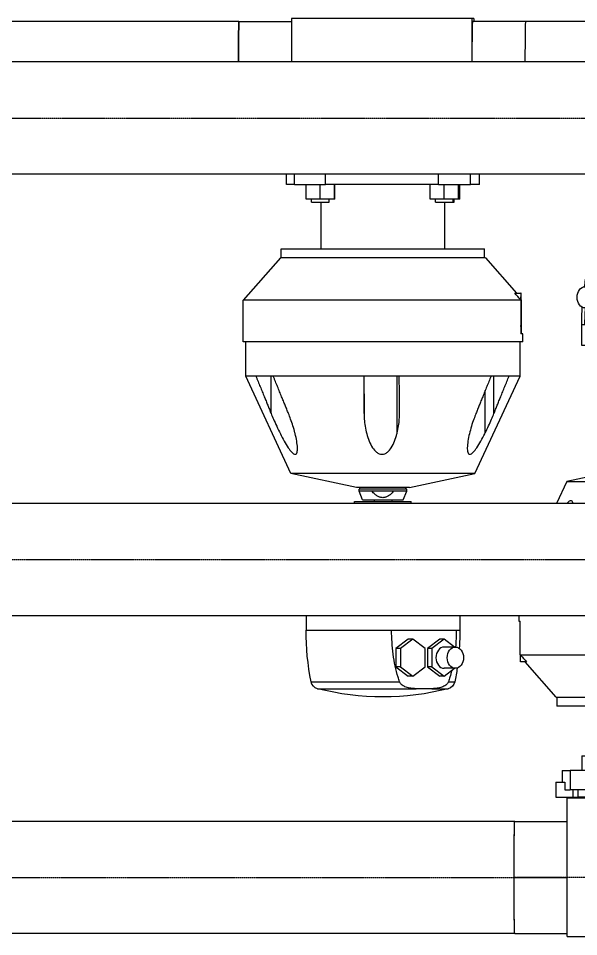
# Model space of a CAD drawing. Header units: millimetres. Extents: x 48717 to 75522, y 76128 to 88842.
# Drawn here: x 61475 to 61792, y 84223 to 84743 of the extents above; entities that cross this region are included whole.
import ezdxf

# ---------------------------------------------------------------- set-up
doc = ezdxf.new("R2010")
doc.units = ezdxf.units.MM
doc.linetypes.add('CENTER2', pattern=[1.125, 0.75, -0.125, 0.125, -0.125])
for name, color, linetype in [('Top (Plan) View2-CENTER', 1, 'CENTER2'), ('Top (Plan) View2-DV20-S1B-001c', 140, 'Continuous'), ('Top (Plan) View2-DV20-S1B-002a', 140, 'Continuous'), ('Top (Plan) View2-DV90-S1B-001c', 120, 'Continuous'), ('Top (Plan) View2-DV90-S1B-002a', 140, 'Continuous')]:
    doc.layers.add(name, color=color, linetype=linetype)

# ---------------------------------------------------------------- blocks, each defined once
blk = doc.blocks.new('*U746')
at = {"layer": 'Top (Plan) View2-CENTER'}
blk.add_line((58260.6236135678, 84436.3954066789), (64006.37388058822, 84436.3499158967), dxfattribs=at)
at = {"layer": 'Top (Plan) View2-DV90-S1B-001c', "color": 0, "linetype": 'ByBlock', "lineweight": -2}
for p, q in [((64006.37413196226, 84468.09991589571), (58260.62361356778, 84468.14540667989)), ((64006.37362921422, 84404.59991589769), (58260.62361356778, 84404.6454066779))]:
    blk.add_line(p, q, dxfattribs=at)
blk = doc.blocks.new('*U883')
at = {"layer": 'Top (Plan) View2-CENTER'}
blk.add_line((60280.28803177024, 84686.25153706872), (64006.43530969995, 84686.25153706872), dxfattribs=at)
at = {"layer": 'Top (Plan) View2-DV20-S1B-001c', "color": 0, "linetype": 'ByBlock', "lineweight": -2}
for p, q in [((64006.43530969995, 84718.00153706872), (60279.97054764404, 84718.00153706872)), ((64006.43530969995, 84654.50153706872), (60279.97054764404, 84654.50153706872))]:
    blk.add_line(p, q, dxfattribs=at)
blk = doc.blocks.new('*U899')
at = {"layer": 'Top (Plan) View2-DV90-S1B-002a', "color": 0, "linetype": 'ByBlock', "lineweight": -2}
blk.add_line((61599.97604456062, 84740.90065305067), (61297.20958071227, 84740.90065305067), dxfattribs=at)
blk.add_ellipse((61297.20958071226, 84709.15065305067), major_axis=(2.197339199482867e-11, 31.75000000000523), ratio=0.009999500037134436, start_param=4.583509545063884e-13, end_param=1.288285310590541, dxfattribs=at)
at = {"layer": 'Top (Plan) View2-DV90-S1B-002a', "color": 0, "linetype": 'ByBlock', "lineweight": -2, "extrusion": (0, 0, -1)}
blk.add_ellipse((61599.9760445606, 84709.15065305066), major_axis=(-2.043176129372054e-11, -31.7500000000056), ratio=0.009999500037072841, start_param=1.853307343003755, end_param=3.14159265359419, dxfattribs=at)
blk = doc.blocks.new('*U900')
at = {"layer": 'Top (Plan) View2-CENTER'}
blk.add_line((61453.10005418536, 84256.47560207371), (61755.55033390754, 84256.47560207371), dxfattribs=at)
at = {"layer": 'Top (Plan) View2-DV20-S1B-002a', "color": 0, "linetype": 'ByBlock', "lineweight": -2}
for p, q in [((61755.86781803375, 84288.22560207371), (61453.10005418538, 84288.22560207371)), ((61755.86781803375, 84224.72560207371), (61453.10005418538, 84224.72560207371))]:
    blk.add_line(p, q, dxfattribs=at)
for centre, major_axis, ratio, start_param, end_param in [((61453.1000541854, 84256.4756020737), (-2.189016512577832e-13, 31.75000000000865), 0.01002803369916815, -6.874500968478969e-13, 1.570796326794624), ((61453.10005418542, 84256.47560207373), (-2.578939288630185e-12, 31.75000000000333), 0.01002803369925626, 1.570796326787068, 3.141592653582378)]:
    blk.add_ellipse(centre, major_axis=major_axis, ratio=ratio, start_param=start_param, end_param=end_param, dxfattribs=at)
at = {"layer": 'Top (Plan) View2-DV20-S1B-002a', "color": 0, "linetype": 'ByBlock', "lineweight": -2, "extrusion": (0, 0, -1)}
for centre, major_axis, ratio, start_param, end_param in [((61755.86781803377, 84256.47560207371), (-2.682104964841208e-12, -31.75000000000333), 0.01002803369925626, 1.570796326786581, 3.141592653582512), ((61755.8678180338, 84256.47560207371), (-3.648360854293531e-13, -31.75000000000351), 0.0100280336991603, -1.145750161413162e-12, 1.570796326794786)]:
    blk.add_ellipse(centre, major_axis=major_axis, ratio=ratio, start_param=start_param, end_param=end_param, dxfattribs=at)
blk = doc.blocks.new('*U901')
at = {"layer": 'Top (Plan) View2-DV90-S1B-002a', "color": 0, "linetype": 'ByBlock', "lineweight": -2}
for p, q in [((61599.97604456064, 84740.90065305066), (61629.6365615718, 84740.90065305066)), ((61629.6365615718, 84742.65065305066), (61629.6365615718, 84718.0015370687)), ((61731.63146195427, 84742.65065305066), (61629.6365615718, 84742.65065305066)), ((61731.63146195427, 84742.65065305066), (61731.63146195427, 84718.0015370687)), ((61732.84140145881, 84742.65065305066), (61731.63146195427, 84742.65065305067)), ((61761.96794516795, 84740.90065305066), (61731.96944505547, 84740.90065305066)), ((61732.84140145881, 84742.65065305066), (61732.84140145881, 84740.90065305066)), ((61626.84247719619, 84648.65065305066), (61626.84247719619, 84654.50153706872)), ((61631.28131146296, 84648.65065305066), (61631.28131146296, 84654.50153706872)), ((61648.95030443092, 84648.65065305066), (61648.95030443092, 84654.50153706872)), ((61712.82769359877, 84648.65065305066), (61712.82769359877, 84654.50153706872)), ((61730.80656875666, 84648.65065305066), (61730.80656875666, 84654.50153706872)), ((61735.92547133722, 84648.65065305066), (61735.92547133722, 84654.50153706872)), ((61631.28131146296, 84648.65065305066), (61626.84247719619, 84648.65065305066)), ((61631.28131146296, 84648.65065305066), (61648.95030443092, 84648.65065305066)), ((61638.01495464108, 84640.25065305067), (61638.01495464108, 84648.65065305066)), ((61645.96836895877, 84640.25065305067), (61645.96836895877, 84648.65065305066)), ((61712.82769359877, 84648.65065305066), (61648.95030443092, 84648.65065305066)), ((61654.01415470107, 84640.25065305067), (61654.01415470107, 84648.65065305066)), ((61654.10652612569, 84640.25065305067), (61654.10652612569, 84648.65065305066)), ((61708.01145490356, 84640.25065305067), (61708.01145490356, 84648.65065305066)), ((61712.82769359877, 84648.65065305066), (61730.80656875666, 84648.65065305066)), ((61715.96486922124, 84640.25065305067), (61715.96486922124, 84648.65065305066)), ((61724.01065496355, 84640.25065305067), (61724.01065496355, 84648.65065305066)), ((61724.10302638816, 84640.25065305067), (61724.10302638816, 84648.65065305066)), ((61724.66062246598, 84640.25065305065), (61724.66062246598, 84648.65065305064)), ((61724.7529938906, 84640.25065305065), (61724.7529938906, 84648.65065305064)), ((61735.92547133722, 84648.65065305066), (61730.80656875667, 84648.65065305066)), ((61645.96836895877, 84640.25065305067), (61638.01495464108, 84640.25065305067)), ((61641.06074038338, 84638.65065305066), (61641.06074038338, 84640.25065305067)), ((61654.01415470107, 84640.25065305067), (61645.96836895877, 84640.25065305067)), ((61651.06049040213, 84638.65065305066), (61651.06049040213, 84640.25065305067)), ((61651.06074038338, 84638.65065305066), (61651.06074038338, 84640.25065305067)), ((61654.10652612569, 84640.25065305067), (61654.01415470107, 84640.25065305067)), ((61715.96486922124, 84640.25065305067), (61708.01145490355, 84640.25065305067)), ((61711.05724064586, 84638.65065305066), (61711.05724064586, 84640.25065305067)), ((61724.01065496355, 84640.25065305067), (61715.96486922124, 84640.25065305067)), ((61721.05699066461, 84638.65065305066), (61721.05699066461, 84640.25065305067)), ((61721.05724064586, 84638.65065305066), (61721.05724064586, 84640.25065305067)), ((61721.70695816704, 84638.65065305066), (61721.70695816704, 84640.25065305067)), ((61721.7072081483, 84638.65065305066), (61721.7072081483, 84640.25065305064)), ((61724.10302638816, 84640.25065305067), (61724.01065496355, 84640.25065305067)), ((61724.66062246598, 84640.25065305065), (61724.10302638816, 84640.25065305065)), ((61724.7529938906, 84640.25065305065), (61724.66062246598, 84640.25065305065)), ((61641.06074038338, 84638.65065305066), (61651.06049040212, 84638.65065305066)), ((61646.38397426584, 84612.15065305066), (61646.38397426584, 84638.65065305066)), ((61651.06049040213, 84638.65065305066), (61651.06074038338, 84638.65065305066)), ((61711.05724064586, 84638.65065305066), (61721.05699066461, 84638.65065305066)), ((61716.38222439708, 84612.15065305066), (61716.38222439708, 84638.65065305066)), ((61716.38397426584, 84612.15065305066), (61716.38397426584, 84638.65065305066)), ((61721.05699066461, 84638.65065305066), (61721.05724064586, 84638.65065305066)), ((61721.05724064586, 84638.6506530507), (61721.70695816704, 84638.6506530507)), ((61721.70695816704, 84638.6506530507), (61721.7072081483, 84638.6506530507)), ((61623.88397426584, 84612.15065305066), (61738.88109948145, 84612.15065305066)), ((61623.88397426584, 84607.15065305066), (61623.88397426584, 84612.15065305066)), ((61738.88109948144, 84612.15065305066), (61738.88397426584, 84612.15065305066)), ((61738.88109948145, 84607.15065305066), (61738.88109948145, 84612.15065305066)), ((61738.88397426584, 84607.15065305066), (61738.88397426584, 84612.15065305066)), ((61623.38397426584, 84607.15065305066), (61602.38397426584, 84583.15065305066)), ((61739.38107448332, 84607.15065305066), (61623.38397426584, 84607.15065305066)), ((61739.38397426584, 84607.15065305066), (61739.38107448332, 84607.15065305066)), ((61739.38107448332, 84607.15065305066), (61756.88019954893, 84587.15065305066)), ((61739.38397426584, 84607.15065305066), (61756.88397426584, 84587.15065305066)), ((61759.42356520452, 84583.15065305066), (61602.38397426584, 84583.15065305066)), ((61602.38397426584, 84559.65065305066), (61602.38397426584, 84583.15065305066)), ((61755.88428176834, 84587.15065305066), (61759.26508030794, 84587.15065305066)), ((61759.49506880875, 84587.15065305066), (61759.26508030789, 84587.15065305066)), ((61759.26508030788, 84587.15065305066), (61759.26508030788, 84583.32985440046)), ((61759.26508030788, 84583.32985440046), (61759.42356520451, 84583.15065305066)), ((61759.42356520452, 84583.15065305066), (61759.42356520452, 84564.15065305066)), ((61759.49506880875, 84583.32985440046), (61759.49506880875, 84587.15065305066)), ((61759.65355370538, 84583.15065305066), (61759.49506880875, 84583.32985440046)), ((61759.49506880875, 84583.32985440046), (61759.49506880875, 84564.15065305066)), ((61759.65355370538, 84564.15065305066), (61759.65355370538, 84583.15065305066)), ((61759.42356520452, 84576.15065305066), (61759.47007005865, 84576.15065305066)), ((61760.38002456207, 84564.15065305066), (61759.42356520451, 84564.15065305066)), ((61760.38397426584, 84564.15065305066), (61760.38002456207, 84564.15065305066)), ((61760.38002456207, 84559.65065305066), (61760.38002456207, 84564.15065305066)), ((61760.38397426584, 84559.65065305066), (61760.38397426584, 84564.15065305066)), ((61760.38002456207, 84559.65065305066), (61602.38397426584, 84559.65065305066)), ((61603.88397426584, 84540.15065305066), (61603.88397426584, 84559.65065305066)), ((61758.88009955644, 84540.15065305066), (61758.88009955644, 84559.65065305066)), ((61758.88397426584, 84540.15065305066), (61758.88397426584, 84559.65065305066)), ((61760.38397426584, 84559.65065305066), (61760.38002456206, 84559.65065305066)), ((61609.53401100098, 84540.15065305066), (61603.88397426584, 84540.15065305066)), ((61629.38397426584, 84485.15065305066), (61603.88397426584, 84540.15065305066)), ((61619.36031461732, 84540.15065305066), (61609.53401100098, 84540.15065305066)), ((61618.11503812038, 84519.104327638), (61618.11503812038, 84540.15065305067)), ((61670.61599134408, 84540.15065305066), (61619.36031461732, 84540.15065305066)), ((61690.61499141908, 84540.15065305066), (61670.61599134408, 84540.15065305066)), ((61670.71450772583, 84519.104327638), (61670.71450772583, 84540.15065305067)), ((61689.42382632113, 84508.01753264657), (61689.42382632113, 84540.15065305066)), ((61742.46595460894, 84540.15065305066), (61690.61499141908, 84540.15065305066)), ((61733.38137446082, 84485.15065305066), (61758.88009955644, 84540.15065305066)), ((61733.38397426584, 84485.15065305066), (61758.88397426584, 84540.15065305066)), ((61752.63865106759, 84540.15065305066), (61742.46595460894, 84540.15065305066)), ((61744.15614032993, 84519.104327638), (61744.15614032993, 84540.15065305067)), ((61758.88009955644, 84540.15065305066), (61752.63865106759, 84540.15065305066)), ((61758.88397426584, 84540.15065305066), (61758.88009955644, 84540.15065305066)), ((61739.16978710098, 84508.01753264657), (61739.16978710098, 84531.96596130112)), ((61733.38137446082, 84485.15065305066), (61629.38397426584, 84485.15065305066)), ((61666.38397426584, 84477.15065305066), (61629.38397426584, 84485.15065305066)), ((61696.38322432208, 84477.15065305066), (61733.38137446082, 84485.15065305066)), ((61696.38397426584, 84477.15065305066), (61733.38397426584, 84485.15065305066)), ((61733.38397426584, 84485.15065305066), (61733.38137446082, 84485.15065305066)), ((61696.38322432208, 84477.15065305066), (61666.38397426584, 84477.15065305066)), ((61694.88329931646, 84476.15065305066), (61667.88397426584, 84476.15065305066)), ((61667.88397426584, 84475.1008267575), (61667.88397426584, 84476.15065305066)), ((61675.07963103669, 84475.1008267575), (61667.88397426584, 84475.1008267575)), ((61669.88397426584, 84470.15065305066), (61667.88397426584, 84475.1008267575)), ((61668.38397426584, 84476.15065305066), (61668.38397426584, 84477.15065305066)), ((61675.07963103669, 84475.1008267575), (61675.07963103669, 84475.15065305066)), ((61687.44832949408, 84475.15065305066), (61675.07963103669, 84475.15065305066)), ((61687.44832949408, 84475.15065305066), (61687.44832949408, 84475.1008267575)), ((61694.88329931646, 84475.1008267575), (61687.44832949408, 84475.1008267575)), ((61692.88339930896, 84470.15065305066), (61694.88329931645, 84475.1008267575)), ((61692.88397426584, 84470.15065305066), (61694.88397426584, 84475.1008267575)), ((61694.38332431459, 84476.15065305066), (61694.38332431459, 84477.15065305066)), ((61694.38397426584, 84476.15065305066), (61694.38397426584, 84477.15065305066)), ((61694.88397426584, 84476.15065305066), (61694.88329931645, 84476.15065305066)), ((61694.88329931646, 84475.1008267575), (61694.88329931646, 84476.15065305066)), ((61694.88397426584, 84475.1008267575), (61694.88329931645, 84475.1008267575)), ((61694.88397426584, 84475.1008267575), (61694.88397426584, 84476.15065305066)), ((61696.38397426584, 84477.15065305066), (61696.38322432208, 84477.15065305066)), ((61665.38397426585, 84469.15065305066), (61681.22398226525, 84469.15065305066)), ((61665.38397426585, 84468.1184501982), (61665.38397426585, 84469.15065305066)), ((61669.88397426584, 84470.15065305066), (61692.88339930896, 84470.15065305066)), ((61676.38397426585, 84470.15065305066), (61676.38397426585, 84469.15065305066)), ((61681.22398226525, 84469.15065305066), (61697.38397426585, 84469.15065305066)), ((61686.38397426585, 84470.15065305066), (61686.38397426585, 84469.15065305066)), ((61692.88339930896, 84470.15065305066), (61692.88397426584, 84470.15065305066)), ((61697.38397426585, 84468.11819684487), (61697.38397426585, 84469.15065305066)), ((61637.88397426585, 84404.61866792172), (61637.88397426585, 84396.35065305067)), ((61724.88397426585, 84404.61797911732), (61724.88397426585, 84396.35065305067)), ((61637.88397426585, 84396.35065305066), (61724.88397426585, 84396.35065305066)), ((61722.84388500715, 84396.15065305066), (61686.28602854788, 84396.15065305066)), ((61695.6819692448, 84391.24295789607), (61688.73006595833, 84386.04680547336)), ((61698.22235088992, 84391.24295789607), (61691.27044760345, 84386.04680547336)), ((61698.22235088992, 84391.24295789607), (61695.6819692448, 84391.24295789607)), ((61705.17425417639, 84386.04680547336), (61698.22235088992, 84391.24295789607)), ((61713.44794431022, 84391.24295789607), (61706.49604102375, 84386.04680547336)), ((61715.98832595534, 84391.24295789607), (61709.03642266887, 84386.04680547336)), ((61715.98832595534, 84391.24295789607), (61713.44794431022, 84391.24295789607)), ((61721.86476606063, 84386.85065305066), (61715.98832595534, 84391.24295789607)), ((61688.73006595834, 84386.04680547336), (61688.73006595834, 84375.65450062795)), ((61691.27044760346, 84386.04680547336), (61688.73006595834, 84386.04680547336)), ((61691.27044760346, 84386.04680547336), (61691.27044760346, 84375.65450062795)), ((61705.17425417639, 84375.65450062795), (61705.17425417639, 84386.04680547336)), ((61706.49604102375, 84386.04680547336), (61706.49604102375, 84375.65450062795)), ((61709.03642266887, 84386.04680547336), (61706.49604102375, 84386.04680547336)), ((61709.03642266887, 84386.04680547336), (61709.03642266887, 84375.65450062795)), ((61722.33928006812, 84386.85065305066), (61715.98832595534, 84386.85065305066)), ((61688.73006595834, 84375.65450062796), (61695.68196924481, 84370.45834820525)), ((61691.27044760346, 84375.65450062796), (61688.73006595834, 84375.65450062796)), ((61691.27044760346, 84375.65450062796), (61698.22235088993, 84370.45834820525)), ((61698.22235088992, 84370.45834820525), (61705.17425417639, 84375.65450062796)), ((61706.49604102375, 84375.65450062795), (61713.44794431022, 84370.45834820524)), ((61709.03642266887, 84375.65450062795), (61706.49604102375, 84375.65450062795)), ((61709.03642266887, 84375.65450062795), (61715.98832595534, 84370.45834820524)), ((61715.98832595534, 84370.45834820525), (61721.86476606062, 84374.85065305066)), ((61722.33928006812, 84374.85065305066), (61715.98832595534, 84374.85065305066)), ((61698.22235088992, 84370.45834820525), (61695.6819692448, 84370.45834820525)), ((61715.98832595534, 84370.45834820525), (61713.44794431022, 84370.45834820525)), ((61640.75425126648, 84367.1471496627), (61690.77913818732, 84367.1471496627)), ((61718.35077536771, 84367.1471496627), (61722.01369726521, 84367.1471496627)), ((61644.42666505958, 84363.2747358696), (61700.08799184814, 84363.2747358696)), ((61709.0419217069, 84363.2747358696), (61718.34128347211, 84363.2747358696))]:
    blk.add_line(p, q, dxfattribs=at)
at = {"layer": 'Top (Plan) View2-DV90-S1B-002a', "color": 0, "linetype": 'ByBlock', "lineweight": -2, "extrusion": (0, 0, -1)}
for centre, radius, start, end in [((-61787.88397426651, 84396.35065305073), 150.0000000006707, 348.7733838517556, 359.9999999999721), ((-61574.88397426465, 84396.35065305071), 150.0000000012005, 180.0000000000222, 183.9054566410657), ((-61574.88397425596, 84396.35065305237), 150.0000000100263, 188.1843435659286, 191.2266161481754), ((-61645.65857536643, 84368.1205997756), 4.999999999955521, 284.263523973858, 348.7733838521927), ((-61717.10937316527, 84368.1205997756), 4.999999999957916, 191.2266161478072, 255.736476026142), ((-61681.38397426585, 84508.65065305062), 149.9999999999564, 255.7364760258946, 284.2635239741055)]:
    blk.add_arc(centre, radius, start, end, dxfattribs=at)
at = {"layer": 'Top (Plan) View2-DV90-S1B-002a', "color": 0, "linetype": 'ByBlock', "lineweight": -2}
for centre, major_axis, ratio, start_param, end_param in [((61599.97604456067, 84709.15065305066), (-3.888447995112152e-15, 31.75000000000002), 0.009999500037497106, -1.243449787580175e-14, 1.28828531058996), ((61731.96944505545, 84709.15065305066), (-3.888447995112144e-15, 31.75), 0.009999500037497106, -1.243449787580175e-14, 1.288285310590034), ((61761.96794516796, 84709.15065305066), (-3.888447995112151e-15, 31.74999999999995), 0.009999500037497108, -1.243449787580175e-14, 1.288285310590307), ((61759.38007455831, 84576.15065305066), (1.035589638583821e-14, 8.999999999999998), 0.00999950003750314, 4.712388980384723, 6.942892900647405), ((61759.38007455834, 84576.15065305066), (-2.488758727240617e-14, 8.999999999999982), 0.009999500037508042, 3.645959887917321, 4.712388980384331), ((61715.98832595534, 84380.85065305066), (-6.167693376346887e-13, 6.000000000000014), 0.7724336984964163, -1.332267629550188e-13, 3.14159265358966)]:
    blk.add_ellipse(centre, major_axis=major_axis, ratio=ratio, start_param=start_param, end_param=end_param, dxfattribs=at)
blk.add_ellipse((61722.33928006815, 84380.85065305066), major_axis=(-6.163532957276017e-13, 6.000000000000011), ratio=0.7724336984964159, dxfattribs=at)
at = {"layer": 'Top (Plan) View2-DV90-S1B-002a', "color": 0, "linetype": 'ByBlock', "lineweight": -2, "extrusion": (0, 0, -1)}
blk.add_ellipse((61704.56495677753, 84508.65065305067), major_axis=(1.242354074163686e-11, -145.4914086810795), ratio=0.772433698496416, start_param=6.243337900034043, end_param=6.323032714325333, dxfattribs=at)
at = {"layer": 'Top (Plan) View2-DV90-S1B-002a', "color": 0, "linetype": 'ByBlock', "lineweight": -2}
for points in [[(61759.26508030788, 84583.32985440046), (61758.13845169446, 84584.60372350347), (61757.01153249505, 84585.87733514499), (61755.8842817683, 84587.15065305066)], [(61722.84388500715, 84396.15065305066), (61722.83799398202, 84393.18722250311), (61722.70126056163, 84390.03284195568), (61722.41281828989, 84386.84989769773)]]:
    blk.add_open_spline(points, degree=3, dxfattribs=at)
for points, weights in [([(61609.53401100098, 84540.15065305066), (61614.11277525176, 84528.90678099998), (61618.11503812038, 84519.104327638)], [1.000619518259455, 1.007555391460283, 1.009871201578199]), ([(61627.94134173673, 84519.104327638), (61623.93907886812, 84528.90678099995), (61619.36031461734, 84540.15065305063)], [1.009871201578605, 1.007555391460586, 1.000619518259502]), ([(61670.61599134408, 84540.15065305066), (61670.66855886083, 84528.906781), (61670.71450772583, 84519.104327638)], [1.00061951825942, 1.007555391459844, 1.00987120157762]), ([(61690.71350780082, 84519.104327638), (61690.66755893583, 84528.90678099995), (61690.61499141908, 84540.15065305063)], [1.009871201578736, 1.007555391460681, 1.000619518259509]), ([(61742.46595460894, 84540.15065305066), (61737.93975787491, 84528.906781), (61733.98344387129, 84519.104327638)], [1.000619518259436, 1.00755539146005, 1.009871201577895]), ([(61744.15614032993, 84519.104327638), (61748.11245433357, 84528.906781), (61752.63865106757, 84540.15065305063)], [1.009871201576177, 1.007555391458757, 1.000619518259355]), ([(61687.44832949408, 84475.1008267575), (61681.26398026538, 84468.08808067282), (61675.07963103669, 84475.1008267575)], [1.016633621765143, 1.143712824485759, 1.016633621765142])]:
    blk.add_rational_spline(points, weights, degree=2, dxfattribs=at)
for points, knots in [([(61618.11503812038, 84519.104327638), (61618.56391907881, 84518.0051232558), (61619.01902954395, 84516.92582495695), (61619.4700435975, 84515.8849297766), (61620.61318283196, 84513.24667912732), (61621.94411073428, 84510.35880846153), (61624.07468009365, 84506.14177765418), (61624.80666533813, 84504.75594628128), (61626.29931265169, 84502.10661948337), (61627.0587090839, 84500.84193747882), (61628.45035871017, 84498.782566533), (61629.14504838467, 84497.84601165635), (61630.16677306852, 84496.7799495574), (61630.50379813015, 84496.4810524005), (61631.14860628005, 84496.05882943765), (61631.45647495535, 84495.93496677616), (61632.01954201738, 84495.93496677616), (61632.24238697435, 84496.05882943765), (61632.59629748525, 84496.4810524005), (61632.72701832161, 84496.7799495574), (61633.00910567924, 84497.84601165635), (61633.04873048307, 84498.782566533), (61632.98217546492, 84500.84193747882), (61632.8346605084, 84502.10661948337), (61632.39597439017, 84504.75594628128), (61632.10269382554, 84506.14177765418), (61631.71720982737, 84507.70392730221), (61631.67792156445, 84507.86063704426), (61631.63801348599, 84508.01753264657)], [-0.3441985258565857, -0.3441985258565857, -0.3441985258565857, -0.3441985258565857, 0, 0, 0, 0.8724048314015871, 0.8724048314015871, 1.308607247102382, 1.308607247102382, 1.744809662803176, 1.744809662803176, 2.088621792376573, 2.088621792376573, 2.260527857163272, 2.260527857163272, 2.43243392194997, 2.43243392194997, 2.60433998673667, 2.60433998673667, 2.776246051523369, 2.776246051523369, 3.120058181096768, 3.120058181096768, 3.556260596797562, 3.556260596797562, 3.992463012498355, 3.992463012498355, 4.041018817417621, 4.041018817417621, 4.041018817417621, 4.041018817417621]), ([(61631.63801348599, 84508.01753264657), (61630.96039289649, 84510.67949808112), (61630.09638736289, 84513.39351736025), (61628.80604630145, 84516.92582495695), (61628.38943118075, 84518.0051232558), (61627.94134173673, 84519.104327638)], [-6.498343732400276, -6.498343732400276, -6.498343732400276, -6.498343732400276, -5.674494705917954, -5.674494705917954, -5.33029618006137, -5.33029618006137, -5.33029618006137, -5.33029618006137]), ([(61670.71450772583, 84519.104327638), (61670.72046212495, 84518.0051232558), (61670.76463999978, 84516.92582495695), (61670.8414374541, 84515.8849297766), (61671.03608811398, 84513.24667912732), (61671.47522364033, 84510.35880846153), (61672.60259205721, 84506.14177765418), (61673.05491465172, 84504.75594628128), (61674.13853930242, 84502.10661948337), (61674.76641167455, 84500.84193747882), (61676.12323275032, 84498.782566533), (61676.87425041434, 84497.84601165635), (61678.20528896568, 84496.7799495574), (61678.68246351805, 84496.4810524005), (61679.70045524741, 84496.05882943765), (61680.24101119661, 84495.93496677616), (61681.38699433079, 84495.93496677616), (61681.92657414637, 84496.05882943765), (61682.94122616098, 84496.4810524005), (61683.41603219201, 84496.7799495574), (61684.73857917327, 84497.84601165635), (61685.48207622, 84498.782566533), (61686.82215605449, 84500.84193747882), (61687.43961642963, 84502.10661948337), (61688.50106797925, 84504.75594628128), (61688.94161978264, 84506.14177765418), (61689.34575347225, 84507.70392730221), (61689.38526106752, 84507.86063704427), (61689.42382632113, 84508.01753264657)], [-0.3441985258565848, -0.3441985258565848, -0.3441985258565848, -0.3441985258565848, 0, 0, 0, 0.8724048314015889, 0.8724048314015889, 1.308607247102383, 1.308607247102383, 1.744809662803176, 1.744809662803176, 2.088621792376573, 2.088621792376573, 2.260527857163272, 2.260527857163272, 2.43243392194997, 2.43243392194997, 2.604339986736671, 2.604339986736671, 2.776246051523371, 2.776246051523371, 3.120058181096772, 3.120058181096772, 3.556260596797564, 3.556260596797564, 3.992463012498357, 3.992463012498357, 4.04101881741762, 4.04101881741762, 4.04101881741762, 4.04101881741762]), ([(61689.42382632113, 84508.01753264657), (61690.07784402488, 84510.67949808112), (61690.45545269723, 84513.39351736027), (61690.68368143277, 84516.92582495695), (61690.717851269, 84518.0051232558), (61690.71350780082, 84519.104327638)], [-6.498343732400275, -6.498343732400275, -6.498343732400275, -6.498343732400275, -5.674494705917953, -5.674494705917953, -5.330296180061368, -5.330296180061368, -5.330296180061368, -5.330296180061368]), ([(61733.98344387129, 84519.104327638), (61733.54051731198, 84518.0051232558), (61733.12958472167, 84516.92582495695), (61732.75536812243, 84515.8849297766), (61731.80687954785, 84513.24667912732), (61730.91508717189, 84510.35880846153), (61729.91188622939, 84506.14177765418), (61729.63222357943, 84504.75594628128), (61729.22320091657, 84502.10661948337), (61729.09167685649, 84500.84193747882), (61729.05684830598, 84498.782566533), (61729.1131762955, 84497.84601165635), (61729.42249016301, 84496.7799495574), (61729.56263965373, 84496.4810524005), (61729.93582323319, 84496.05882943765), (61730.1685105071, 84495.93496677616), (61730.75142657926, 84495.93496677616), (61731.06816143786, 84496.05882943765), (61731.72890294157, 84496.4810524005), (61732.07298813623, 84496.7799495574), (61733.11344775986, 84497.84601165635), (61733.81732000277, 84498.782566533), (61735.22395485541, 84500.84193747882), (61735.98893018707, 84502.10661948337), (61737.48906785492, 84504.75594628128), (61738.22290022294, 84506.14177765418), (61739.01251791073, 84507.70392730221), (61739.09131376892, 84507.86063704426), (61739.16978710098, 84508.01753264657)], [-0.344198525856587, -0.344198525856587, -0.344198525856587, -0.344198525856587, 0, 0, 0, 0.8724048314015853, 0.8724048314015853, 1.30860724710238, 1.30860724710238, 1.744809662803172, 1.744809662803172, 2.088621792376571, 2.088621792376571, 2.260527857163272, 2.260527857163272, 2.43243392194997, 2.43243392194997, 2.60433998673667, 2.60433998673667, 2.776246051523369, 2.776246051523369, 3.120058181096768, 3.120058181096768, 3.556260596797562, 3.556260596797562, 3.992463012498356, 3.992463012498356, 4.041018817417624, 4.041018817417624, 4.041018817417624, 4.041018817417624]), ([(61739.16978710098, 84508.01753264657), (61740.50142539422, 84510.67949808112), (61741.74303960018, 84513.39351736025), (61743.26160939717, 84516.92582495695), (61743.71239435409, 84518.0051232558), (61744.15614032993, 84519.104327638)], [-6.498343732400271, -6.498343732400271, -6.498343732400271, -6.498343732400271, -5.674494705917951, -5.674494705917951, -5.330296180061367, -5.330296180061367, -5.330296180061367, -5.330296180061367]), ([(61690.77913818732, 84367.1471496627), (61690.45589764944, 84368.07535658909), (61690.15971391524, 84368.99479086569), (61688.70675591152, 84373.83784566869), (61687.76501715666, 84378.32379675949), (61686.56443882094, 84387.38583634004), (61686.29436068964, 84391.95923935181), (61686.28602854788, 84396.15065305066)], [12.79697045850665, 12.79697045850665, 12.79697045850665, 12.79697045850665, 13.08191651495934, 13.08191651495934, 14.35562537624656, 14.35562537624656, 15.60936368889497, 15.60936368889497, 15.60936368889497, 15.60936368889497]), ([(61720.25609402599, 84373.64826217356), (61719.93949707618, 84372.35181749026), (61719.59915894495, 84371.09126191022), (61718.9701996398, 84368.99479086569), (61718.67401590558, 84368.07535658909), (61718.35077536771, 84367.1471496627)], [7.367428265985123, 7.367428265985123, 7.367428265985123, 7.367428265985123, 7.757195801752349, 7.757195801752349, 8.042141858205039, 8.042141858205039, 8.042141858205039, 8.042141858205039]), ([(61700.08799184813, 84363.2747358696), (61699.77339816723, 84363.29053341146), (61699.4584399862, 84363.31023138836), (61698.21849929693, 84363.40160358827), (61697.29786703037, 84363.50295792778), (61695.51316565809, 84363.83067696384), (61694.64893264718, 84364.05554390603), (61693.48780998951, 84364.53204797256), (61693.10881015344, 84364.71326738107), (61692.38137099191, 84365.15336484369), (61692.03331674151, 84365.41330888108), (61691.57093087304, 84365.86089307105), (61691.39605832787, 84366.05532469739), (61691.08489272137, 84366.4877768365), (61690.94913488324, 84366.72644228632), (61690.8247145432, 84367.02311963789), (61690.80127788975, 84367.08405517857), (61690.77913818732, 84367.1471496627)], [-3.219769183899571, -3.219769183899571, -3.219769183899571, -3.219769183899571, -3.107535746940061, -3.107535746940061, -2.777198921555216, -2.777198921555216, -2.446862096170369, -2.446862096170369, -2.304123784065978, -2.304123784065978, -2.161385471961587, -2.161385471961587, -2.079892195354188, -2.079892195354188, -1.998398918746788, -1.998398918746788, -1.978617043229544, -1.978617043229544, -1.978617043229544, -1.978617043229544]), ([(61718.35077536771, 84367.1471496627), (61718.32863566528, 84367.08405517855), (61718.30519901184, 84367.02311963789), (61718.1807786718, 84366.72644228632), (61718.04502083366, 84366.4877768365), (61717.73385522717, 84366.05532469739), (61717.55898268199, 84365.86089307105), (61717.09659681352, 84365.41330888108), (61716.74854256312, 84365.15336484367), (61716.02110340159, 84364.71326738107), (61715.64210356551, 84364.53204797256), (61714.48098090786, 84364.05554390603), (61713.61674789694, 84363.83067696384), (61711.83204652466, 84363.50295792778), (61710.91141425811, 84363.40160358827), (61709.67147356883, 84363.31023138836), (61709.3565153878, 84363.29053341146), (61709.0419217069, 84363.2747358696)], [1.978617043229544, 1.978617043229544, 1.978617043229544, 1.978617043229544, 1.998398918746788, 1.998398918746788, 2.079892195354188, 2.079892195354188, 2.161385471961588, 2.161385471961588, 2.304123784065979, 2.304123784065979, 2.446862096170369, 2.446862096170369, 2.777198921555216, 2.777198921555216, 3.107535746940061, 3.107535746940061, 3.21976918389957, 3.21976918389957, 3.21976918389957, 3.21976918389957])]:
    blk.add_open_spline(points, degree=3, knots=knots, dxfattribs=at)
blk = doc.blocks.new('*U902')
at = {"layer": 'Top (Plan) View2-CENTER'}
for p, q in [((61837.9857122416, 84275.97560207368), (61836.8637683374, 84275.97560207371)), ((61836.8637683374, 84275.97560207371), (61836.8637683374, 84256.47560207371)), ((61917.54160150504, 84256.47560207371), (61755.86781803374, 84256.47560207371))]:
    blk.add_line(p, q, dxfattribs=at)
at = {"layer": 'Top (Plan) View2-DV20-S1B-002a', "color": 0, "linetype": 'ByBlock', "lineweight": -2}
for p, q in [((61799.97919052538, 84598.47910546167), (61796.64602473957, 84598.47910546167)), ((61809.13312301569, 84602.35151925476), (61800.31843853267, 84602.35151925476)), ((61874.2330569452, 84602.35151925476), (61817.93803846894, 84602.35151925476)), ((61877.9054707383, 84598.47910546167), (61827.09197095926, 84598.47910546168)), ((61802.19876483172, 84595.16790691913), (61796.42012248033, 84590.77560207371)), ((61809.0349721331, 84589.97175449642), (61802.19876483172, 84595.16790691913)), ((61802.19876483172, 84595.16790691913), (61804.80042696833, 84595.16790691913)), ((61811.63663426971, 84589.97175449642), (61804.80042696834, 84595.16790691913)), ((61819.66907237969, 84595.16790691913), (61812.83286507831, 84589.97175449642)), ((61819.66907237969, 84595.16790691913), (61822.2707345163, 84595.16790691913)), ((61826.50527968106, 84589.97175449642), (61819.66907237969, 84595.16790691913)), ((61829.10694181768, 84589.97175449642), (61822.2707345163, 84595.16790691913)), ((61795.69460949018, 84590.77560207371), (61802.19876483172, 84590.77560207371)), ((61809.0349721331, 84579.579449651), (61809.0349721331, 84589.97175449642)), ((61809.0349721331, 84589.97175449642), (61811.63663426971, 84589.97175449642)), ((61811.63663426971, 84579.579449651), (61811.63663426971, 84589.97175449642)), ((61812.83286507831, 84589.97175449642), (61812.83286507831, 84579.579449651)), ((61826.50527968106, 84589.97175449642), (61829.10694181768, 84589.97175449642)), ((61826.50527968106, 84579.57944965102), (61826.50527968106, 84589.97175449644)), ((61829.10694181768, 84579.579449651), (61829.10694181768, 84589.97175449642)), ((61795.69460949018, 84578.77560207371), (61802.19876483172, 84578.77560207371)), ((61796.42012248033, 84578.77560207371), (61802.19876483172, 84574.3832972283)), ((61802.19876483172, 84574.3832972283), (61809.03497213309, 84579.579449651)), ((61804.80042696834, 84574.3832972283), (61811.63663426971, 84579.579449651)), ((61809.0349721331, 84579.579449651), (61811.63663426971, 84579.579449651)), ((61812.83286507831, 84579.579449651), (61819.66907237969, 84574.3832972283)), ((61819.66907237969, 84574.38329722831), (61826.50527968106, 84579.57944965102)), ((61822.2707345163, 84574.3832972283), (61829.10694181768, 84579.579449651)), ((61826.50527968106, 84579.57944965102), (61829.10694181768, 84579.57944965102)), ((61802.19876483172, 84574.3832972283), (61804.80042696833, 84574.3832972283)), ((61819.66907237969, 84574.38329722831), (61822.2707345163, 84574.38329722831)), ((61880.77357290205, 84569.27560207371), (61793.77574773894, 84569.27560207371)), ((61793.77574773894, 84557.47560207371), (61793.77574773894, 84569.2756020737)), ((61795.56085677457, 84569.47560207371), (61831.51030471007, 84569.47560207373)), ((61880.77574773894, 84569.27560207371), (61880.77357290205, 84569.27560207371)), ((61880.77574773894, 84557.47560207371), (61880.77574773894, 84569.2756020737)), ((61880.77357290205, 84557.47560207371), (61793.77574773894, 84557.47560207371)), ((61799.27574773894, 84531.47560207371), (61797.91314547758, 84557.47560207371)), ((61875.27574773894, 84531.47560207371), (61876.6383500003, 84557.47560207371)), ((61880.77574773894, 84557.47560207371), (61880.77357290205, 84557.47560207371)), ((61875.27384788143, 84531.47560207371), (61799.27574773894, 84531.47560207371)), ((61822.77574773894, 84524.47560207371), (61822.77574773894, 84531.47560207371)), ((61851.77574773894, 84524.47560207371), (61851.77574773894, 84531.47560207371)), ((61875.27574773894, 84531.47560207371), (61875.27384788142, 84531.47560207371)), ((61823.6984842988, 84524.47560207371), (61822.77574773894, 84524.47560207371)), ((61825.85328723633, 84524.47560207371), (61823.69848429879, 84524.47560207371)), ((61823.6984842988, 84524.47560207371), (61823.6984842988, 84514.47560207371)), ((61834.96506802237, 84524.47560207371), (61825.85328723633, 84524.47560207371)), ((61837.1198709599, 84524.47560207371), (61834.96506802237, 84524.47560207371)), ((61839.29969990628, 84524.47560207371), (61837.1198709599, 84524.47560207371)), ((61837.1198709599, 84524.47560207371), (61837.1198709599, 84514.47560207371)), ((61848.51730545366, 84524.47560207371), (61839.29969990628, 84524.47560207371)), ((61850.69713440004, 84524.47560207371), (61848.51730545366, 84524.47560207371)), ((61850.72216040889, 84524.47560207371), (61850.69713440004, 84524.47560207371)), ((61850.69713440004, 84524.47560207371), (61850.69713440004, 84514.47560207371)), ((61851.77574773894, 84524.47560207371), (61850.72216040889, 84524.47560207371)), ((61850.85301117908, 84524.47560207371), (61850.85301117908, 84514.47560207371)), ((61828.55340182667, 84514.47560207371), (61821.27574773894, 84514.47560207371)), ((61821.27574773894, 84514.47560207371), (61821.27574773894, 84496.47560207371)), ((61828.55340182667, 84514.47560207371), (61828.55340182667, 84505.47560207371)), ((61828.55340182667, 84514.47560207371), (61833.52362124275, 84514.47560207371)), ((61837.1198709599, 84514.47560207371), (61833.52362124276, 84514.47560207371)), ((61840.75788773411, 84514.47560207371), (61837.1198709599, 84514.47560207371)), ((61840.75788773411, 84514.47560207371), (61845.72810715019, 84514.47560207371)), ((61853.27574773894, 84514.47560207371), (61845.72810715019, 84514.47560207371)), ((61845.72810715019, 84505.47560207371), (61845.72810715019, 84514.47560207371)), ((61853.27574773894, 84514.47560207371), (61853.27574773894, 84496.47560207371)), ((61845.72810715019, 84505.47560207371), (61828.55340182667, 84505.47560207371)), ((61837.11575573834, 84496.47560207371), (61821.27574773894, 84496.47560207371)), ((61825.77574773894, 84495.4756020737), (61823.77574773894, 84490.52542836686)), ((61848.77517278206, 84495.4756020737), (61825.77574773894, 84495.4756020737)), ((61832.27574773894, 84495.47560207371), (61832.27574773894, 84496.47560207371)), ((61853.27574773894, 84496.47560207371), (61837.11575573834, 84496.47560207371)), ((61842.27574773894, 84495.47560207371), (61842.27574773894, 84496.47560207371)), ((61848.77574773894, 84495.4756020737), (61848.77517278206, 84495.4756020737)), ((61848.77517278206, 84495.4756020737), (61850.77507278955, 84490.52542836686)), ((61848.77574773894, 84495.4756020737), (61850.77574773894, 84490.52542836686)), ((61823.77574773894, 84490.52542836686), (61830.97140450979, 84490.52542836686)), ((61823.77574773894, 84490.52542836686), (61823.77574773894, 84489.4756020737)), ((61823.77574773894, 84489.4756020737), (61850.77507278956, 84489.4756020737)), ((61824.27574773894, 84489.4756020737), (61824.27574773894, 84488.4756020737)), ((61830.97140450979, 84490.4756020737), (61830.97140450979, 84490.52542836686)), ((61830.97140450979, 84490.4756020737), (61843.34010296718, 84490.4756020737)), ((61843.34010296718, 84490.52542836686), (61850.77507278956, 84490.52542836686)), ((61843.34010296719, 84490.52542836686), (61843.34010296719, 84490.4756020737)), ((61850.27509778769, 84489.4756020737), (61850.27509778769, 84488.4756020737)), ((61850.27574773894, 84489.4756020737), (61850.27574773894, 84488.4756020737)), ((61850.77507278956, 84490.52542836686), (61850.77574773894, 84490.52542836686)), ((61850.77507278956, 84490.52542836686), (61850.77507278956, 84489.4756020737)), ((61850.77507278956, 84489.4756020737), (61850.77574773894, 84489.4756020737)), ((61850.77574773894, 84490.52542836686), (61850.77574773894, 84489.4756020737)), ((61822.27574773894, 84488.4756020737), (61785.27574773894, 84480.4756020737)), ((61822.27574773894, 84488.4756020737), (61852.27499779518, 84488.4756020737)), ((61852.27499779518, 84488.4756020737), (61852.27574773894, 84488.4756020737)), ((61852.27499779518, 84488.4756020737), (61889.27314793392, 84480.4756020737)), ((61852.27574773894, 84488.4756020737), (61889.27574773894, 84480.4756020737)), ((61785.27574773894, 84480.4756020737), (61779.54610371848, 84468.1175463433)), ((61785.27574773894, 84480.4756020737), (61889.27314793392, 84480.4756020737)), ((61889.27314793392, 84480.4756020737), (61889.27574773894, 84480.4756020737)), ((61889.27314793392, 84480.4756020737), (61895.00292928498, 84468.11663223788)), ((61889.27574773894, 84480.4756020737), (61895.0058155825, 84468.11663221502)), ((61758.27574773894, 84404.61771474489), (61758.27574773894, 84401.4756020737)), ((61758.27574773894, 84401.4756020737), (61759.0061682994, 84401.4756020737)), ((61759.0061682994, 84382.4756020737), (61759.0061682994, 84401.4756020737)), ((61916.27179803517, 84404.61646384404), (61916.27179803517, 84382.4756020737)), ((61916.27574773894, 84404.61646381278), (61916.27574773894, 84382.4756020737)), ((61759.0061682994, 84382.4756020737), (61916.27179803517, 84382.4756020737)), ((61759.16465319604, 84382.29640072389), (61759.00616829941, 84382.4756020737)), ((61759.16465319604, 84378.4756020737), (61759.16465319604, 84382.29640072389)), ((61895.27284795642, 84358.4756020737), (61916.27179803516, 84382.4756020737)), ((61895.27574773894, 84358.4756020737), (61916.27574773894, 84382.4756020737)), ((61916.27179803517, 84382.4756020737), (61916.27574773894, 84382.4756020737)), ((61762.54545173558, 84378.4756020737), (61759.16465319598, 84378.4756020737)), ((61779.27574773894, 84358.4756020737), (61761.77574773894, 84378.4756020737)), ((61779.27574773894, 84358.4756020737), (61895.27284795642, 84358.4756020737)), ((61779.77574773894, 84358.4756020737), (61779.77574773894, 84353.4756020737)), ((61894.77287295455, 84358.4756020737), (61894.77287295455, 84353.4756020737)), ((61894.77574773894, 84358.4756020737), (61894.77574773894, 84353.4756020737)), ((61895.27284795642, 84358.4756020737), (61895.27574773894, 84358.4756020737)), ((61894.77287295455, 84353.4756020737), (61779.77574773894, 84353.4756020737)), ((61802.27574773894, 84353.4756020737), (61802.27574773894, 84326.9756020737)), ((61872.27399787018, 84353.4756020737), (61872.27399787018, 84326.9756020737)), ((61872.27574773894, 84353.4756020737), (61872.27574773894, 84326.9756020737)), ((61894.77574773894, 84353.4756020737), (61894.77287295455, 84353.4756020737)), ((61793.90672811418, 84325.3756020737), (61801.86014243187, 84325.3756020737)), ((61793.90672811418, 84325.3756020737), (61793.90672811418, 84316.97560207371)), ((61806.95226387522, 84326.97560207374), (61796.95251385648, 84326.97560207374)), ((61796.95251385648, 84326.9756020737), (61796.95251385648, 84325.3756020737)), ((61801.86014243187, 84325.3756020737), (61809.90592817417, 84325.3756020737)), ((61801.86014243187, 84325.3756020737), (61801.86014243187, 84316.97560207371)), ((61806.95251385648, 84326.97560207374), (61806.95226387523, 84326.97560207374)), ((61806.95226387523, 84326.9756020737), (61806.95226387523, 84325.37560207369)), ((61806.95251385648, 84326.9756020737), (61806.95251385648, 84325.3756020737)), ((61809.90592817417, 84325.3756020737), (61809.99829959879, 84325.3756020737)), ((61809.90592817417, 84325.3756020737), (61809.90592817417, 84316.97560207371)), ((61809.99829959879, 84325.3756020737), (61809.99829959879, 84316.97560207371)), ((61863.90322837666, 84325.3756020737), (61871.85664269435, 84325.3756020737)), ((61863.90322837666, 84325.3756020737), (61863.90322837666, 84316.97560207371)), ((61876.94876413771, 84326.97560207373), (61866.94901411896, 84326.97560207373)), ((61866.94901411896, 84326.9756020737), (61866.94901411896, 84325.3756020737)), ((61871.85664269434, 84325.3756020737), (61879.90242843665, 84325.3756020737)), ((61871.85664269434, 84325.3756020737), (61871.85664269434, 84316.97560207371)), ((61876.94901411896, 84326.97560207373), (61876.94876413771, 84326.97560207373)), ((61876.94876413771, 84326.9756020737), (61876.94876413771, 84325.37560207369)), ((61877.59873164014, 84326.97560207374), (61876.94901411896, 84326.97560207374)), ((61876.94901411896, 84326.9756020737), (61876.94901411896, 84325.3756020737)), ((61877.5989816214, 84326.97560207374), (61877.59873164014, 84326.97560207374)), ((61877.59873164014, 84326.9756020737), (61877.59873164014, 84325.37560207369)), ((61877.5989816214, 84326.9756020737), (61877.5989816214, 84325.37560207369)), ((61879.90242843665, 84325.3756020737), (61879.99479986127, 84325.3756020737)), ((61879.90242843665, 84325.3756020737), (61879.90242843665, 84316.97560207371)), ((61879.99479986126, 84325.3756020737), (61879.99479986126, 84316.97560207371)), ((61879.99479986127, 84325.37560207369), (61880.55239593908, 84325.37560207369)), ((61880.55239593908, 84325.37560207369), (61880.6447673637, 84325.37560207369)), ((61880.55239593908, 84325.37560207369), (61880.55239593908, 84316.9756020737)), ((61880.6447673637, 84325.37560207369), (61880.6447673637, 84316.9756020737)), ((61782.73425066756, 84316.9756020737), (61787.17308493433, 84316.9756020737)), ((61782.73425066756, 84316.9756020737), (61782.73425066756, 84310.4756020737)), ((61804.84207790229, 84316.97560207373), (61787.17308493434, 84316.97560207373)), ((61787.17308493434, 84316.9756020737), (61787.17308493434, 84305.9756020737)), ((61804.84207790229, 84316.97560207371), (61868.71946707015, 84316.97560207371)), ((61804.84207790229, 84316.97560207371), (61804.84207790229, 84305.97560207371)), ((61886.69834222804, 84316.97560207373), (61868.71946707015, 84316.97560207373)), ((61868.71946707015, 84316.97560207371), (61868.71946707015, 84305.97560207371)), ((61886.69834222804, 84316.9756020737), (61891.81724480859, 84316.9756020737)), ((61886.69834222804, 84316.9756020737), (61886.69834222804, 84305.9756020737)), ((61891.81724480859, 84316.9756020737), (61891.81724480859, 84305.9756020737)), ((61779.16865302104, 84310.4756020737), (61784.17012805721, 84310.4756020737)), ((61779.16865302104, 84310.4756020737), (61779.16865302104, 84301.9756020737)), ((61784.17012805721, 84310.4756020737), (61784.17012805721, 84305.9756020737)), ((61779.16865302104, 84301.9756020737), (61788.71412493938, 84301.9756020737)), ((61784.17012805721, 84305.9756020737), (61787.17308493433, 84305.9756020737)), ((61804.84207790229, 84305.97560207373), (61787.17308493434, 84305.97560207373)), ((61788.71412493938, 84305.9756020737), (61788.71412493938, 84301.9756020737)), ((61788.71412493938, 84301.9756020737), (61791.6353309265, 84301.9756020737)), ((61791.63533092649, 84305.9756020737), (61791.63533092649, 84301.9756020737)), ((61804.88707565246, 84301.97560207373), (61791.63533092649, 84301.97560207373)), ((61799.77574773894, 84301.3756020737), (61799.77574773894, 84301.97560207371)), ((61804.84207790229, 84305.97560207371), (61868.71946707015, 84305.97560207371)), ((61804.88707565246, 84305.97560207371), (61804.88707565246, 84301.97560207371)), ((61804.88707565246, 84301.97560207371), (61868.76446482032, 84301.97560207371)), ((61836.90076648753, 84301.37560207372), (61836.90076648753, 84301.97560207373)), ((61886.69834222804, 84305.97560207373), (61868.71946707015, 84305.97560207373)), ((61868.76446482032, 84305.97560207371), (61868.76446482032, 84301.97560207371)), ((61882.24862118874, 84301.97560207373), (61868.76446482032, 84301.97560207373)), ((61874.77574773894, 84301.3756020737), (61874.77574773894, 84301.97560207371)), ((61882.24862118874, 84305.9756020737), (61882.24862118874, 84301.9756020737)), ((61882.24862118874, 84301.9756020737), (61887.27324792642, 84301.9756020737)), ((61886.69834222804, 84305.9756020737), (61891.81724480859, 84305.9756020737)), ((61887.27324792642, 84305.9756020737), (61887.27324792642, 84301.9756020737)), ((61785.5283350449, 84222.97560207373), (61785.5283350449, 84301.37560207372)), ((61887.52323542736, 84301.37560207372), (61785.5283350449, 84301.37560207372)), ((61888.7331749319, 84301.3756020737), (61887.52323542736, 84301.37560207373)), ((61887.52323542736, 84222.97560207373), (61887.52323542736, 84301.37560207372)), ((61888.7331749319, 84288.2256020737), (61888.7331749319, 84301.37560207369)), ((61755.86781803374, 84288.22560207373), (61785.5283350449, 84288.22560207373)), ((61917.85971864105, 84288.22560207373), (61887.86121852863, 84288.22560207373)), ((61755.55033390754, 84256.47560207373), (61785.5283350449, 84256.47560207373)), ((61917.54223451486, 84256.47560207373), (61887.54373440244, 84256.47560207373)), ((61755.86781803374, 84224.72560207373), (61785.5283350449, 84224.72560207373)), ((61917.85971864105, 84224.72560207373), (61887.86121852863, 84224.72560207373)), ((61888.7331749319, 84222.9756020737), (61888.7331749319, 84224.72560207371)), ((61785.5283350449, 84222.97560207373), (61887.52323542736, 84222.97560207373)), ((61887.52323542736, 84222.97560207373), (61888.7331749319, 84222.9756020737))]:
    blk.add_line(p, q, dxfattribs=at)
at = {"layer": 'Top (Plan) View2-DV20-S1B-002a', "color": 0, "linetype": 'ByBlock', "lineweight": -2, "extrusion": (0, 0, -1)}
for centre, radius, start, end in [((-61837.27574773894, 84456.97560207375), 149.9999999999564, 75.73647602589458, 104.2635239741054), ((-61943.77574773903, 84569.27560207367), 150.0000000000938, 8.233011576602536, 11.22661614827677), ((-61801.55034883952, 84597.50565534877), 4.999999999957916, 11.22661614780726, 75.73647602614204), ((-61873.00114663836, 84597.50565534877), 4.999999999955521, 104.263523973858, 168.7733838521928), ((-61730.77574773827, 84569.27560207364), 150.0000000006707, 168.7733838517556, 179.9999999999722), ((-61943.77574773718, 84569.27560207374), 149.9999999982392, 0, 3.776069030123171)]:
    blk.add_arc(centre, radius, start, end, dxfattribs=at)
for centre, major_axis, ratio, start_param, end_param in [((61813.53558074232, 84456.9756020737), (3.739465625056925e-11, 145.4914086810795), 0.7595785890420895, 6.243337900033612, 6.323032714324901), ((61755.86781803376, 84256.47560207373), (-1.255211547833452e-13, -31.74999999999999), 0.009999500037497182, 1.570796326794702, 3.141592637566171), ((61917.85971864105, 84256.47560207373), (-1.255211547833452e-13, -31.74999999999998), 0.00999950003749718, 1.570796326794702, 3.141592653590235), ((61755.86781803376, 84256.47560207373), (-1.255211547842017e-13, -31.74999999999999), 0.009999500037497182, 1.629992087057576e-08, 1.570796326794703), ((61917.85971864109, 84256.47560207373), (-1.255211547833451e-13, -31.74999999999999), 0.00999950003749718, -3.952393967665557e-13, 1.57079632679554)]:
    blk.add_ellipse(centre, major_axis=major_axis, ratio=ratio, start_param=start_param, end_param=end_param, dxfattribs=at)
at = {"layer": 'Top (Plan) View2-DV20-S1B-002a', "color": 0, "linetype": 'ByBlock', "lineweight": -2}
blk.add_ellipse((61795.69460949019, 84584.77560207374), major_axis=(-1.440603775538394e-12, -6.000000000000012), ratio=0.7595785890420894, dxfattribs=at)
for centre, major_axis, ratio, start_param, end_param in [((61802.19876483175, 84584.77560207371), (-1.440736458470812e-12, -6.000000000000014), 0.7595785890420896, 3.161262659882091e-13, 3.141592653590109), ((61887.86121852865, 84256.47560207373), (1.255211547833452e-13, 31.75), 0.009999500037497179, 3.953619864068882e-13, 1.570796326795155), ((61887.86121852865, 84256.47560207373), (1.255211547833452e-13, 31.74999999999998), 0.00999950003749718, 1.570796326795091, 3.141592653590251)]:
    blk.add_ellipse(centre, major_axis=major_axis, ratio=ratio, start_param=start_param, end_param=end_param, dxfattribs=at)
for points, knots in [([(61798.12866496629, 84592.07425303415), (61798.43349384408, 84593.33682266854), (61798.76042842583, 84594.56497617527), (61799.37007492682, 84596.6314642587), (61799.66132946862, 84597.55089853528), (61799.97919052538, 84598.47910546167)], [7.377077772689018, 7.377077772689018, 7.377077772689018, 7.377077772689018, 7.757195801752349, 7.757195801752349, 8.042141858205039, 8.042141858205039, 8.042141858205039, 8.042141858205039]), ([(61799.97919052538, 84598.47910546167), (61800.0009617712, 84598.54219994582), (61800.02400838373, 84598.60313548648), (61800.14635807733, 84598.89981283805), (61800.27985658646, 84599.13847828787), (61800.58584366702, 84599.57093042698), (61800.75780592267, 84599.76536205334), (61801.21249660518, 84600.21294624331), (61801.55475841606, 84600.4728902807), (61802.27009128282, 84600.9129877433), (61802.6427836722, 84601.09420715181), (61803.78458252397, 84601.57071121834), (61804.63443266944, 84601.79557816054), (61806.38943242263, 84602.12329719661), (61807.29474320778, 84602.2246515361), (61808.51404837415, 84602.31602373603), (61808.82376491191, 84602.33572171292), (61809.13312301569, 84602.35151925476)], [1.978617043229544, 1.978617043229544, 1.978617043229544, 1.978617043229544, 1.998398918746788, 1.998398918746788, 2.079892195354188, 2.079892195354188, 2.161385471961588, 2.161385471961588, 2.304123784065979, 2.304123784065979, 2.446862096170369, 2.446862096170369, 2.777198921555216, 2.777198921555216, 3.107535746940061, 3.107535746940061, 3.21976918389957, 3.21976918389957, 3.21976918389957, 3.21976918389957]), ([(61817.93803846894, 84602.35151925478), (61818.24739657273, 84602.33572171292), (61818.55711311049, 84602.31602373603), (61819.77641827686, 84602.2246515361), (61820.681729062, 84602.12329719661), (61822.4367288152, 84601.79557816054), (61823.28657896067, 84601.57071121836), (61824.42837781244, 84601.09420715181), (61824.80107020181, 84600.91298774332), (61825.51640306858, 84600.4728902807), (61825.85866487946, 84600.21294624331), (61826.31335556196, 84599.76536205334), (61826.48531781761, 84599.57093042698), (61826.79130489818, 84599.13847828787), (61826.9248034073, 84598.89981283805), (61827.0471531009, 84598.60313548648), (61827.07019971344, 84598.54219994582), (61827.09197095926, 84598.47910546167)], [-3.219769183899571, -3.219769183899571, -3.219769183899571, -3.219769183899571, -3.107535746940061, -3.107535746940061, -2.777198921555216, -2.777198921555216, -2.446862096170369, -2.446862096170369, -2.304123784065978, -2.304123784065978, -2.161385471961587, -2.161385471961587, -2.079892195354188, -2.079892195354188, -1.998398918746788, -1.998398918746788, -1.978617043229544, -1.978617043229544, -1.978617043229544, -1.978617043229544]), ([(61827.09197095926, 84598.47910546167), (61827.40983201602, 84597.5508985353), (61827.70108655782, 84596.6314642587), (61829.12986393062, 84591.7884094557), (61830.05592994257, 84587.3024583649), (61831.23652783733, 84578.24041878435), (61831.50211123471, 84573.66701577257), (61831.51030471007, 84569.47560207373)], [12.79697045850665, 12.79697045850665, 12.79697045850665, 12.79697045850665, 13.08191651495934, 13.08191651495934, 14.35562537624656, 14.35562537624656, 15.60936368889497, 15.60936368889497, 15.60936368889497, 15.60936368889497]), ([(61788.79500692846, 84468.11747311702), (61788.77145574017, 84468.24744583467), (61788.74420535205, 84468.37234373722), (61788.61879179471, 84468.84630556697), (61788.48807095835, 84469.14520272386), (61788.13416044745, 84469.56742568672), (61787.91131549048, 84469.69128834821), (61787.34824842845, 84469.69128834821), (61787.04037975315, 84469.56742568672), (61786.39557160326, 84469.14520272386), (61786.05854654162, 84468.84630556697), (61785.60430462659, 84468.37235196967), (61785.49026055641, 84468.24746317268), (61785.3762990529, 84468.11750018393)], [2.03124408535575, 2.03124408535575, 2.03124408535575, 2.03124408535575, 2.088621792376571, 2.088621792376571, 2.260527857163272, 2.260527857163272, 2.43243392194997, 2.43243392194997, 2.60433998673667, 2.60433998673667, 2.776246051523369, 2.776246051523369, 2.833619776022181, 2.833619776022181, 2.833619776022181, 2.833619776022181]), ([(61840.17895484374, 84468.1170662953), (61840.03939207386, 84468.24718524455), (61839.8959519151, 84468.37222000734), (61839.30780566511, 84468.84630556697), (61838.83299963408, 84469.14520272387), (61837.81834761947, 84469.56742568672), (61837.27876780389, 84469.69128834821), (61836.13278466971, 84469.69128834821), (61835.59222872051, 84469.56742568672), (61834.57423699115, 84469.14520272387), (61834.09706243879, 84468.84630556697), (61833.50516084649, 84468.37223676316), (61833.36074289545, 84468.24722053514), (61833.22015963936, 84468.11712139011)], [2.031184229780011, 2.031184229780011, 2.031184229780011, 2.031184229780011, 2.088621792376573, 2.088621792376573, 2.260527857163272, 2.260527857163272, 2.43243392194997, 2.43243392194997, 2.604339986736671, 2.604339986736671, 2.776246051523371, 2.776246051523371, 2.833675508321599, 2.833675508321599, 2.833675508321599, 2.833675508321599]), ([(61888.65996420057, 84468.11668245701), (61888.54385563872, 84468.24693938348), (61888.4275754893, 84468.37210327685), (61887.96476160934, 84468.84630556697), (61887.62067641468, 84469.14520272386), (61886.95993491096, 84469.56742568672), (61886.64320005236, 84469.69128834821), (61886.0602839802, 84469.69128834821), (61885.82759670629, 84469.56742568672), (61885.45441312683, 84469.14520272386), (61885.31426363611, 84468.84630556697), (61885.1766781164, 84468.37211180026), (61885.14638793465, 84468.24695733614), (61885.1198568441, 84468.11671048506)], [2.031127760245111, 2.031127760245111, 2.031127760245111, 2.031127760245111, 2.088621792376573, 2.088621792376573, 2.260527857163272, 2.260527857163272, 2.43243392194997, 2.43243392194997, 2.60433998673667, 2.60433998673667, 2.776246051523369, 2.776246051523369, 2.833735960370023, 2.833735960370023, 2.833735960370023, 2.833735960370023])]:
    blk.add_open_spline(points, degree=3, knots=knots, dxfattribs=at)
for points in [[(61795.56085677457, 84569.47560207371), (61795.5666493009, 84572.43879817116), (61795.70108634029, 84575.59291405587), (61795.98468145445, 84578.77560207371)], [(61759.16465319604, 84382.29640072389), (61760.29128180946, 84381.02253162088), (61761.41820100887, 84379.74891997936), (61762.54545173562, 84378.4756020737)]]:
    blk.add_open_spline(points, degree=3, dxfattribs=at)
blk.add_rational_spline([(61830.97140450979, 84490.52542836686), (61837.15575373849, 84497.53817445155), (61843.34010296719, 84490.52542836686)], [1.016633621765143, 1.143712824485759, 1.016633621765142], degree=2, dxfattribs=at)
blk = doc.blocks.new('*U903')
at = {"layer": 'Top (Plan) View2-DV90-S1B-002a', "color": 0, "linetype": 'ByBlock', "lineweight": -2}
blk.add_line((64032.47778353068, 84740.90065305067), (61761.96794516794, 84740.90065305067), dxfattribs=at)
blk.add_ellipse((61761.96794516797, 84709.15065305067), major_axis=(2.182787284255028e-11, 31.74999999999386), ratio=0.009999500037129478, start_param=1.329173176299529e-23, end_param=1.288285310590761, dxfattribs=at)

msp = doc.modelspace()

# ---------------------------------------------------------------- block references
at = {"layer": 'Top (Plan) View2-DV20-S1B-001c'}
msp.add_blockref('*U883', (0, 0), dxfattribs=at)
at = {"layer": 'Top (Plan) View2-DV20-S1B-002a'}
for name in ['*U902', '*U900']:
    msp.add_blockref(name, (0, 0), dxfattribs=at)
at = {"layer": 'Top (Plan) View2-DV90-S1B-001c'}
msp.add_blockref('*U746', (0, 0), dxfattribs=at)
at = {"layer": 'Top (Plan) View2-DV90-S1B-002a'}
for name in ['*U899', '*U901', '*U903']:
    msp.add_blockref(name, (0, 0), dxfattribs=at)

doc.saveas('drawing.dxf')
